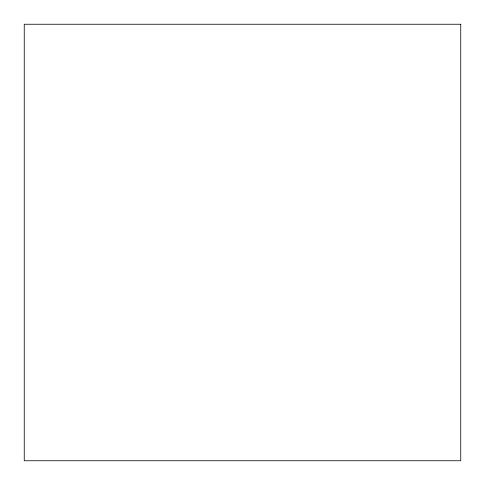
<?xml version="1.0" encoding="UTF-8"?>
<svg xmlns="http://www.w3.org/2000/svg" width="485" height="485" viewBox="0 0 485 485"><rect width="100%" height="100%" fill="white"/><g stroke="black" fill="none" stroke-linecap="round" stroke-linejoin="round"><path stroke-width="0.73" d="M460.75 24.25L24.25 24.25L24.25 460.75L460.75 460.75L460.75 24.25"/></g></svg>
